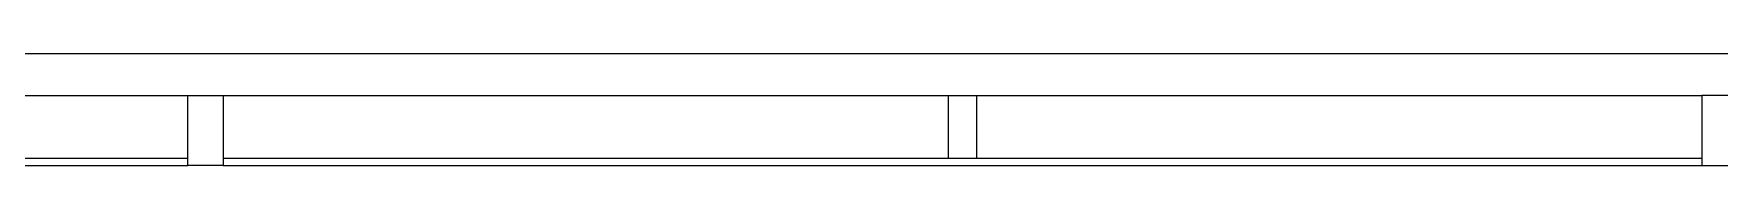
# Model space of a CAD drawing. Header units: inches. Extents: x 1 to 4333, y -575 to 1753.
# Drawn here: x 2038.4 to 2158.6, y 111.3 to 119.3 of the extents above; entities that cross this region are included whole.
import ezdxf

# ---------------------------------------------------------------- set-up
doc = ezdxf.new("R2010")
doc.units = ezdxf.units.IN
doc.header["$MEASUREMENT"] = 0
for name, color, linetype, lineweight in [('820 1st St NE_04_Clean_dwg', 8, 'Continuous', 9), ('IRF-WALL-FULL-HT', 250, 'Continuous', 9), ('IRF-WINDOW', 250, 'Continuous', 9)]:
    doc.layers.add(name, color=color, linetype=linetype, lineweight=lineweight)

# ---------------------------------------------------------------- blocks, each defined once
blk = doc.blocks.new('820 1st St NE_04_Clean_dwg-2391440-New Construction - Tel_Data_Elec Plan')
at = {"layer": 'IRF-WALL-FULL-HT', "flags": 128}
blk.add_lwpolyline([(3.37, 116.26), (5.37, 116.26), (5.37, 111.76), (3.37, 111.76)], close=True, dxfattribs=at)
at = {"layer": 'IRF-WINDOW'}
for p, q in [((-102.62, 119.26), (111.16, 119.26)), ((-50.84, 111.76), (-100.09, 111.76)), ((57.07, 111.76), (-48.34, 111.76)), ((-100.09, 111.26), (-50.84, 111.26)), ((-48.34, 111.26), (57.07, 111.26))]:
    blk.add_line(p, q, dxfattribs=at)
at = {"layer": 'IRF-WINDOW', "flags": 128}
for points in [[(-100.09, 116.26), (-102.59, 116.26), (-102.59, 111.26), (-100.09, 111.26), (-100.09, 116.26), (-50.84, 116.26)], [(-48.34, 116.26), (-48.34, 111.26), (-50.84, 111.26), (-50.84, 116.26), (-48.34, 116.26), (57.07, 116.26)], [(108.82, 111.26), (111.32, 111.26), (111.32, 116.26), (108.82, 116.26), (59.57, 116.26), (57.07, 116.26), (57.07, 111.26), (59.57, 111.26), (59.57, 116.26)]]:
    blk.add_lwpolyline(points, dxfattribs=at)

msp = doc.modelspace()

# ---------------------------------------------------------------- block references
at = {"layer": '820 1st St NE_04_Clean_dwg', "color": 250}
msp.add_blockref('820 1st St NE_04_Clean_dwg-2391440-New Construction - Tel_Data_Elec Plan', (2100.25, 0), dxfattribs=at)

doc.saveas('drawing.dxf')
